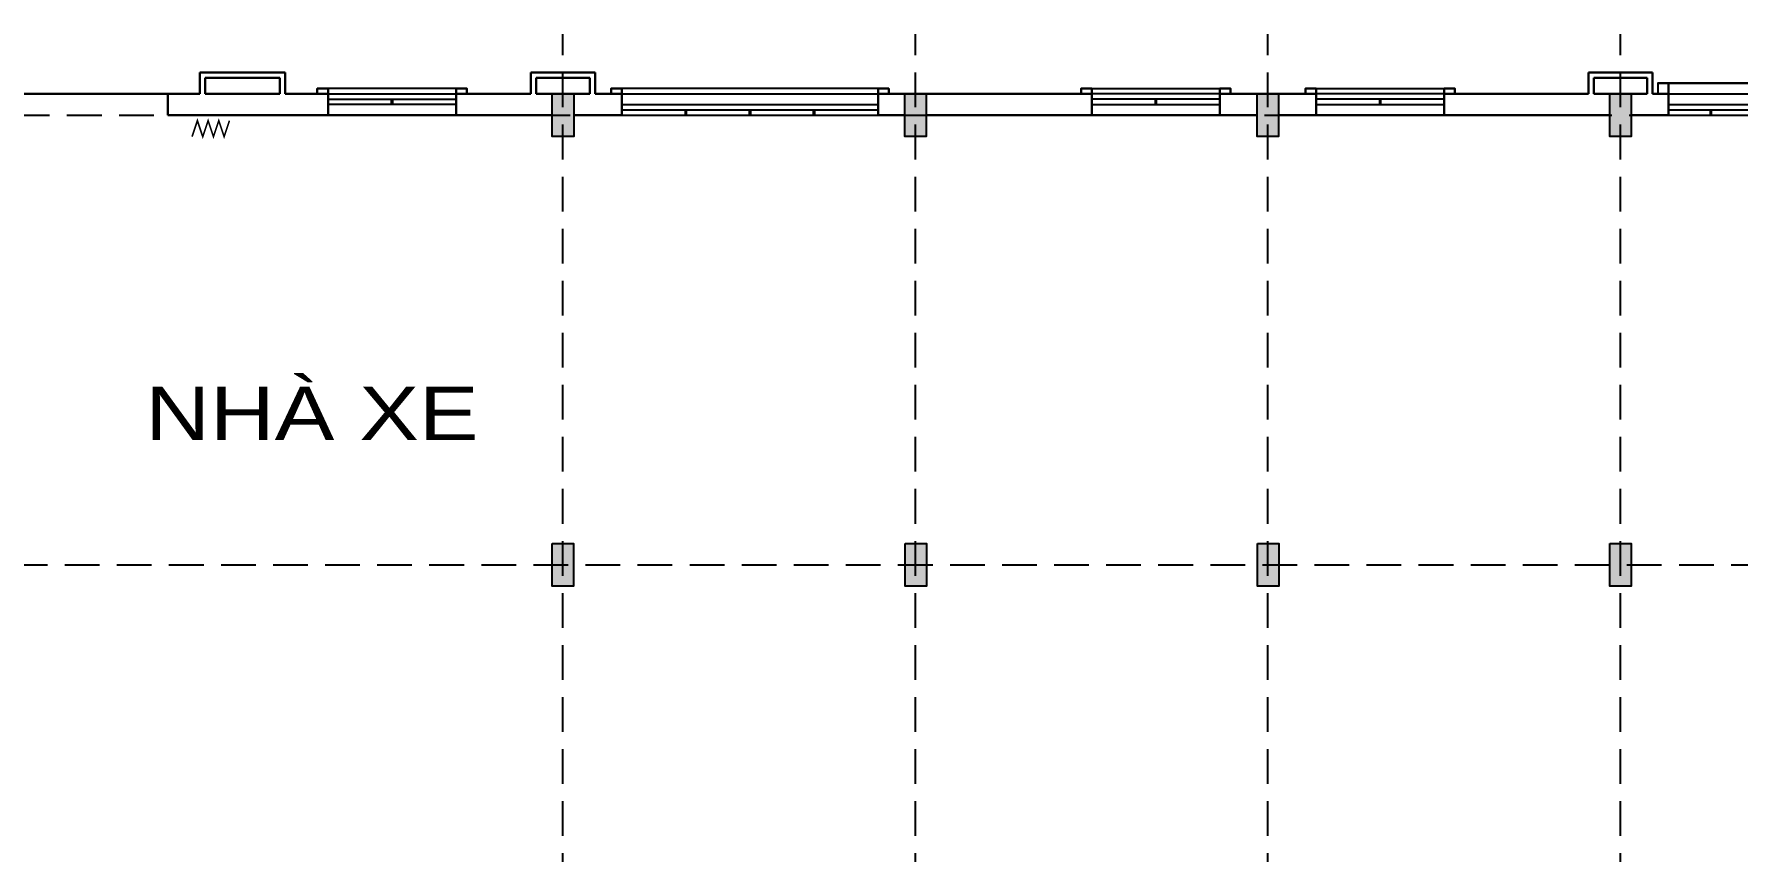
# Model space of a CAD drawing. Extents: x -49137 to 171306, y -3236 to 60448.
# Drawn here: x 33100 to 49052, y 20719 to 28380 of the extents above; entities that cross this region are included whole.
import ezdxf

# ---------------------------------------------------------------- set-up
doc = ezdxf.new("R2010")
doc.units = 0
doc.header["$LTSCALE"] = 1300
doc.linetypes.add('HIDDEN', pattern=[0.375, 0.25, -0.125])
for name, color, linetype in [('11', 7, 'CONTINUOUS'), ('COT', 1, 'CONTINUOUS'), ('CUA', 4, 'CONTINUOUS'), ('RANH', 2, 'CONTINUOUS'), ('TEXT', 7, 'CONTINUOUS')]:
    doc.layers.add(name, color=color, linetype=linetype)
doc.layers.add('TUONG', color=3, linetype='CONTINUOUS', lineweight=30)
doc.styles.add('VNS', font='VHELVEN.TTF')

# ---------------------------------------------------------------- blocks, each defined once
blk = doc.blocks.new('S1200A')
at = {"layer": '11', "color": 4}
blk.add_line((-600, 50), (600, 50), dxfattribs=at)
blk.add_lwpolyline([(-600, 100), (600, 100), (600, 0), (-600, 0), (-600, 100)], dxfattribs=at)
at = {"layer": '11', "color": 4, "const_width": 30}
blk.add_lwpolyline([(0, 50), (0, 0)], dxfattribs=at)
blk = doc.blocks.new('SX')
at = {"layer": 'CUA', "const_width": 15}
blk.add_lwpolyline([(0, 0), (50, 150), (100, 0), (150, 150), (200, 0), (250, 150), (300, 0), (350, 150)], dxfattribs=at)

msp = doc.modelspace()

# ---------------------------------------------------------------- linework, layer by layer
at = {"layer": 'COT', "linetype": 'Continuous'}
for points in [[(37951.8, 27818.7), (38151.8, 27818.7), (38151.8, 27419.4), (37951.8, 27419.4)], [(41251.8, 27818.7), (41451.8, 27818.7), (41451.8, 27419.4), (41251.8, 27419.4)], [(44551.8, 27818.7), (44751.8, 27818.7), (44751.8, 27419.4), (44551.8, 27419.4)], [(47851.8, 27818.7), (48051.8, 27818.7), (48051.8, 27419.4), (47851.8, 27419.4)], [(37949, 23606.7), (38149, 23606.7), (38149, 23207.3), (37949, 23207.3)], [(41256.4, 23606.7), (41456.4, 23606.7), (41456.4, 23207.3), (41256.4, 23207.3)], [(44553.1, 23606.7), (44753.1, 23606.7), (44753.1, 23207.3), (44553.1, 23207.3)], [(47851.8, 23606.7), (48051.8, 23606.7), (48051.8, 23207.3), (47851.8, 23207.3)]]:
    msp.add_lwpolyline(points, close=True, dxfattribs=at)
for points in [[(37951.8, 27419.4), (38151.8, 27419.4), (37951.8, 27818.7), (38151.8, 27818.7)], [(41251.8, 27419.4), (41451.8, 27419.4), (41251.8, 27818.7), (41451.8, 27818.7)], [(44551.8, 27419.4), (44751.8, 27419.4), (44551.8, 27818.7), (44751.8, 27818.7)], [(47851.8, 27419.4), (48051.8, 27419.4), (47851.8, 27818.7), (48051.8, 27818.7)], [(37949, 23207.3), (38149, 23207.3), (37949, 23606.7), (38149, 23606.7)], [(41256.4, 23207.3), (41456.4, 23207.3), (41256.4, 23606.7), (41456.4, 23606.7)], [(44553.1, 23207.3), (44753.1, 23207.3), (44553.1, 23606.7), (44753.1, 23606.7)], [(47851.8, 23207.3), (48051.8, 23207.3), (47851.8, 23606.7), (48051.8, 23606.7)]]:
    msp.add_solid(points, dxfattribs=at)
at = {"layer": 'CUA', "color": 4, "linetype": 'Continuous'}
for p, q in [((37051.8, 27868.7), (35851.8, 27868.7)), ((41001.8, 27868.7), (38601.8, 27868.7)), ((43001.8, 27868.7), (44201.8, 27868.7)), ((45101.8, 27868.7), (46301.8, 27868.7)), ((38601.8, 27718.7), (41001.8, 27718.7)), ((38601.8, 27668.7), (41001.8, 27668.7)), ((38601.8, 27618.7), (41001.8, 27618.7)), ((48197.7, 27618.7), (50597.7, 27618.7)), ((48401.8, 27718.7), (50801.8, 27718.7)), ((48401.8, 27668.7), (50801.8, 27668.7))]:
    msp.add_line(p, q, dxfattribs=at)
for points in [[(50901.8, 27918.7), (48301.8, 27918.7), (48301.8, 27818.7)], [(48301.8, 27918.7), (50901.8, 27918.7), (50901.8, 27818.7)], [(38601.8, 27818.7), (41001.8, 27818.7)], [(48401.8, 27818.7), (50801.8, 27818.7)]]:
    msp.add_lwpolyline(points, dxfattribs=at)
at = {"layer": 'CUA', "color": 4, "linetype": 'Continuous', "const_width": 30}
for points in [[(39201.8, 27668.7), (39201.8, 27618.7)], [(39801.8, 27668.7), (39801.8, 27618.7)], [(40401.8, 27668.7), (40401.8, 27618.7)], [(48797.7, 27668.7), (48797.7, 27618.7)]]:
    msp.add_lwpolyline(points, dxfattribs=at)
at = {"layer": 'RANH', "color": 2, "linetype": 'HIDDEN'}
for p, q in [((38051.8, 7218.7), (38051.8, 28379.8)), ((41351.8, 7218.7), (41351.8, 28379.8)), ((44651.8, 7218.7), (44651.8, 28379.8)), ((47951.8, 7218.7), (47951.8, 28379.8)), ((5620.3, 27618.7), (64595.7, 27618.7)), ((5600.3, 23407), (64575.6, 23407))]:
    msp.add_line(p, q, dxfattribs=at)
at = {"layer": 'TUONG', "color": 2, "linetype": 'Continuous'}
for p, q in [((34651.8, 28018.7), (35451.8, 28018.7)), ((34651.8, 27818.7), (34651.8, 28018.7)), ((34701.8, 27968.7), (35401.8, 27968.7)), ((34701.8, 27818.7), (34701.8, 27968.7)), ((35401.8, 27818.7), (35401.8, 27968.7)), ((35451.8, 27818.7), (35451.8, 28018.7)), ((37751.8, 27818.7), (37751.8, 28018.7)), ((37751.8, 28018.7), (38351.8, 28018.7)), ((37801.8, 27818.7), (37801.8, 27968.7)), ((37801.8, 27968.7), (38301.8, 27968.7)), ((38301.8, 27818.7), (38301.8, 27968.7)), ((38351.8, 27818.7), (38351.8, 28018.7)), ((47651.8, 27818.7), (47651.8, 28018.7)), ((47651.8, 28018.7), (47851.8, 28018.7)), ((47701.8, 27818.7), (47701.8, 27968.7)), ((47701.8, 27968.7), (47851.8, 27968.7)), ((48251.8, 28018.7), (47851.8, 28018.7)), ((48201.8, 27968.7), (47851.8, 27968.7)), ((48201.8, 27818.7), (48201.8, 27968.7)), ((48251.8, 27818.7), (48251.8, 28018.7))]:
    msp.add_line(p, q, dxfattribs=at)
at = {"layer": 'TUONG', "color": 3, "linetype": 'Continuous'}
for p, q in [((48401.8, 27618.7), (48401.8, 27918.7)), ((34651.8, 27818.7), (34351.8, 27818.7)), ((34351.8, 27818.7), (34351.8, 27618.7)), ((34951.8, 27818.7), (34701.8, 27818.7)), ((34951.8, 27818.7), (35401.8, 27818.7)), ((35451.8, 27818.7), (35851.8, 27818.7)), ((35851.8, 27618.7), (35851.8, 27818.7)), ((35851.8, 27618.7), (35851.8, 27818.7)), ((35851.8, 27618.7), (35851.8, 27818.7)), ((37051.8, 27818.7), (37051.8, 27618.7)), ((37051.8, 27818.7), (37051.8, 27618.7)), ((37051.8, 27818.7), (37051.8, 27618.7)), ((37051.8, 27618.7), (37051.8, 27818.7)), ((37051.8, 27818.7), (37751.8, 27818.7)), ((37801.8, 27818.7), (37951.8, 27818.7)), ((37801.8, 27818.7), (38301.8, 27818.7)), ((38151.8, 27818.7), (38301.8, 27818.7)), ((38351.8, 27818.7), (38601.8, 27818.7)), ((38601.8, 27818.7), (38601.8, 27618.7)), ((43001.8, 27818.7), (41001.8, 27818.7)), ((41001.8, 27818.7), (41001.8, 27618.7)), ((43001.8, 27618.7), (43001.8, 27818.7)), ((43001.8, 27618.7), (43001.8, 27818.7)), ((45101.8, 27818.7), (45101.8, 27618.7)), ((45101.8, 27818.7), (45101.8, 27618.7)), ((45101.8, 27618.7), (45101.8, 27818.7)), ((46301.8, 27818.7), (47651.8, 27818.7)), ((46301.8, 27618.7), (46301.8, 27818.7)), ((46301.8, 27618.7), (46301.8, 27818.7)), ((47701.8, 27818.7), (48201.8, 27818.7)), ((48251.8, 27818.7), (48401.8, 27818.7)), ((48251.8, 27818.7), (48401.8, 27818.7)), ((37051.8, 27618.7), (34351.8, 27618.7)), ((37951.8, 27618.7), (37051.8, 27618.7)), ((38151.8, 27618.7), (38601.8, 27618.7)), ((41001.8, 27618.7), (41251.8, 27618.7)), ((41451.8, 27618.7), (44201.8, 27618.7)), ((45101.8, 27618.7), (44751.8, 27618.7)), ((45101.8, 27618.7), (44751.8, 27618.7)), ((47851.8, 27618.7), (45101.8, 27618.7)), ((48051.8, 27618.7), (48401.8, 27618.7))]:
    msp.add_line(p, q, dxfattribs=at)
at = {"layer": 'TUONG', "color": 3}
for p, q in [((32351.8, 27818.7), (34651.8, 27818.7)), ((32751.8, 27818.7), (34651.8, 27818.7)), ((34701.8, 27818.7), (35401.8, 27818.7)), ((34701.8, 27818.7), (34951.8, 27818.7)), ((44201.8, 27618.7), (44201.8, 27818.7)), ((44201.8, 27818.7), (45101.8, 27818.7)), ((44201.8, 27618.7), (44201.8, 27818.7)), ((44551.8, 27618.7), (44201.8, 27618.7))]:
    msp.add_line(p, q, dxfattribs=at)
at = {"layer": 'TUONG', "color": 4, "linetype": 'Continuous'}
for points in [[(35851.8, 27818.7), (35851.8, 27868.7), (35751.8, 27868.7), (35751.8, 27818.7)], [(37151.8, 27818.7), (37151.8, 27868.7), (37051.8, 27868.7), (37051.8, 27818.7)], [(38601.8, 27818.7), (38601.8, 27868.7), (38501.8, 27868.7), (38501.8, 27818.7)], [(41101.8, 27818.7), (41101.8, 27868.7), (41001.8, 27868.7), (41001.8, 27818.7)], [(42901.8, 27818.7), (42901.8, 27868.7), (43001.8, 27868.7), (43001.8, 27818.7)], [(45001.8, 27818.7), (45001.8, 27868.7), (45101.8, 27868.7), (45101.8, 27818.7)], [(46301.8, 27818.7), (46301.8, 27868.7), (46401.8, 27868.7), (46401.8, 27818.7)]]:
    msp.add_lwpolyline(points, dxfattribs=at)
at = {"layer": 'TUONG', "color": 4}
msp.add_lwpolyline([(44201.8, 27818.7), (44201.8, 27868.7), (44301.8, 27868.7), (44301.8, 27818.7)], dxfattribs=at)

# ---------------------------------------------------------------- block references
at = {"layer": 'CUA', "color": 4, "linetype": 'Continuous'}
for name, p in [('S1200A', (36451.8, 27718.7)), ('SX', (34579, 27418.7))]:
    msp.add_blockref(name, p, dxfattribs=at)
at = {"layer": 'CUA', "color": 4, "linetype": 'Continuous', "xscale": -1}
for p in [(43601.8, 27718.7), (45701.8, 27718.7)]:
    msp.add_blockref('S1200A', p, dxfattribs=at)

# ---------------------------------------------------------------- texts
at = {"layer": 'TEXT', "color": 7, "style": 'VNS', "width": 1.2}
msp.add_text('NHAØ XE', height=500, dxfattribs=at).set_placement((34142.1, 24576.3))

doc.saveas('drawing.dxf')
